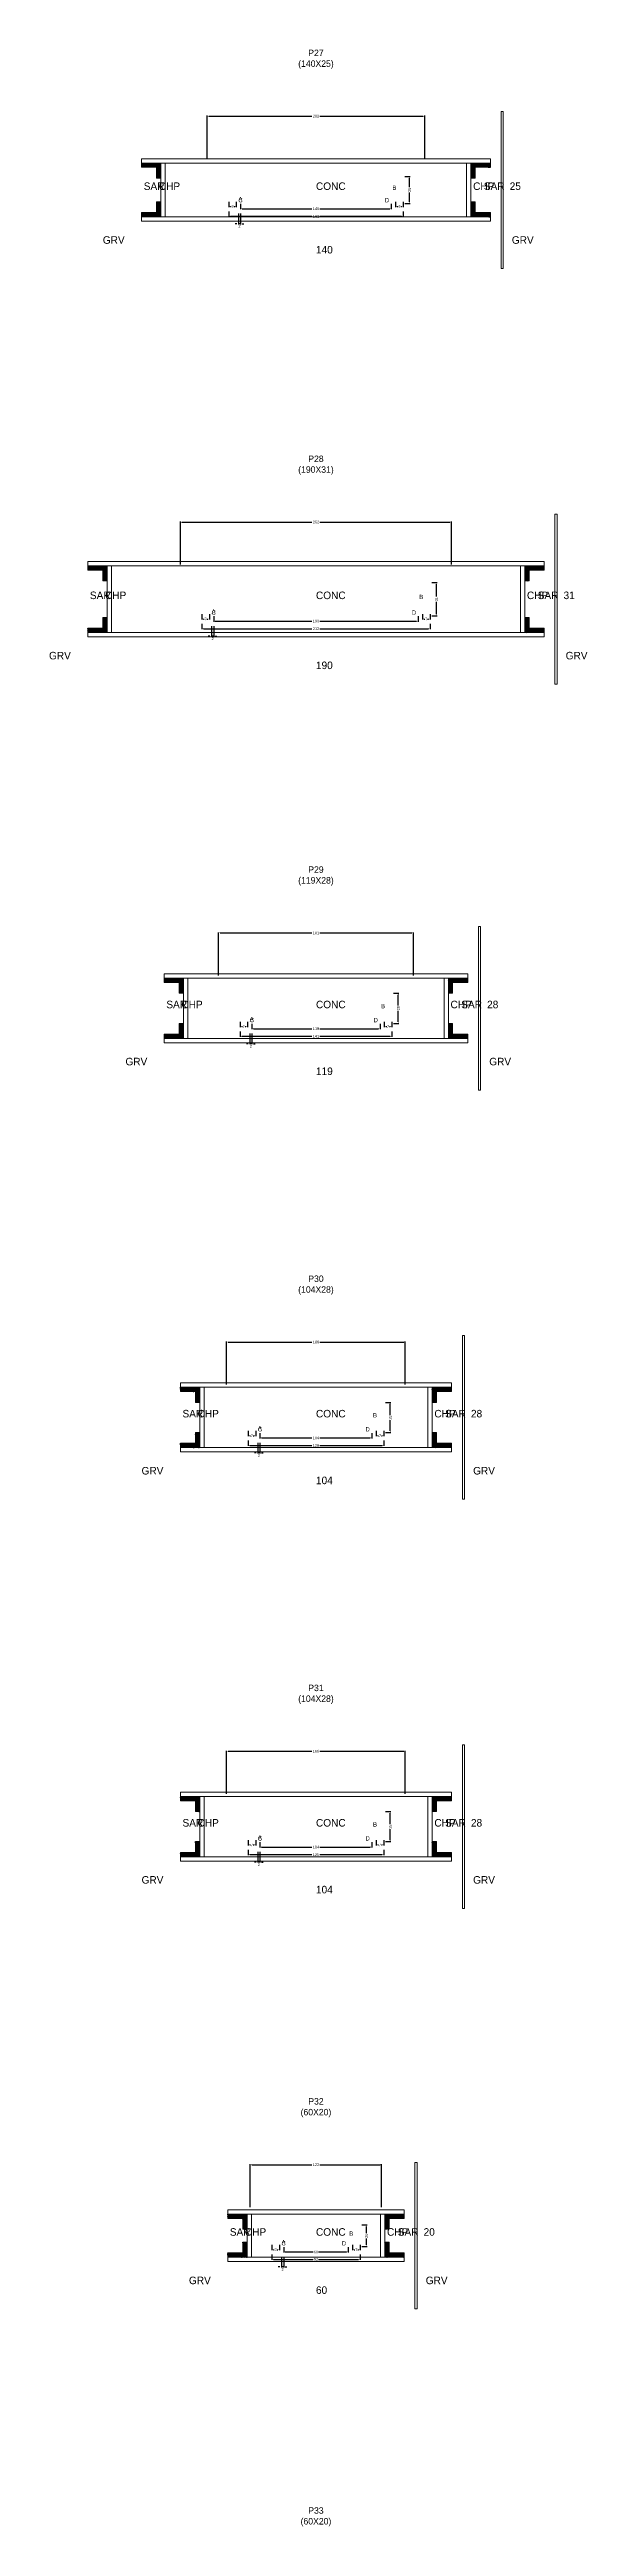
# Model space of a CAD drawing. Header units: centimetres. Extents: x -10500 to 4299, y -38766 to 295.
# Drawn here: x -248 to 252, y -11910 to -9610 of the extents above; entities that cross this region are included whole.
import ezdxf

# ---------------------------------------------------------------- set-up
doc = ezdxf.new("R2010")
doc.units = ezdxf.units.CM
for name, color, linetype in [('COTA', 241, 'Continuous'), ('Hachura', 251, 'Continuous'), ('NOMENCLATURA', 7, 'Continuous'), ('SARRAFO', 251, 'Continuous'), ('Texto Seção', 7, 'Continuous')]:
    doc.layers.add(name, color=color, linetype=linetype)
doc.dimstyles.new('cotax2', dxfattribs={"dimtxt": 2.5, "dimasz": 1.5, "dimexe": 0.5, "dimexo": 0.5, "dimgap": 0.5, "dimtad": 1, "dimcen": 2.5, "dimazin": 3, "dimtfac": 1, "dimtmove": 0, "dimatfit": 3})

# ---------------------------------------------------------------- blocks, each defined once
blk = doc.blocks.new('_CLOSEDFILLED')
at = {"color": 0, "linetype": 'BYBLOCK'}
blk.add_solid([(-1, 0.2), (0, 0), (-1, -0.2)], dxfattribs=at)
blk = doc.blocks.new('*D754')
for p, q in [((-81, -9760), (-81, -9765)), ((-79.5, -9764.5), (-3.75, -9764.5)), ((3.75, -9764.5), (79.5, -9764.5)), ((81, -9760), (81, -9765))]:
    blk.add_line(p, q)
at = {"layer": 'Defpoints'}
for p in [(-81, -9759.5), (-81, -9764.5), (81, -9759.5)]:
    blk.add_point(p, dxfattribs=at)
at = {"layer": 'COTA', "xscale": 1.5, "yscale": 1.5, "rotation": 180}
blk.add_blockref('_CLOSEDFILLED', (-81, -9764.5), dxfattribs=at)
at = {"layer": 'COTA', "xscale": 1.5, "yscale": 1.5}
blk.add_blockref('_CLOSEDFILLED', (81, -9764.5), dxfattribs=at)
at = {"layer": 'COTA', "insert": (0, -9764.5), "char_height": 2.5, "attachment_point": 5}
blk.add_mtext('162', dxfattribs=at)
blk = doc.blocks.new('*D755')
for p, q in [((-70, -9753), (-70, -9758)), ((70, -9753), (70, -9758)), ((-68.5, -9757.5), (-3.75, -9757.5)), ((3.75, -9757.5), (68.5, -9757.5))]:
    blk.add_line(p, q)
at = {"layer": 'Defpoints'}
for p in [(-70, -9752.5), (70, -9752.5), (-70, -9757.5)]:
    blk.add_point(p, dxfattribs=at)
at = {"layer": 'COTA', "xscale": 1.5, "yscale": 1.5, "rotation": 180}
blk.add_blockref('_CLOSEDFILLED', (-70, -9757.5), dxfattribs=at)
at = {"layer": 'COTA', "xscale": 1.5, "yscale": 1.5}
blk.add_blockref('_CLOSEDFILLED', (70, -9757.5), dxfattribs=at)
at = {"layer": 'COTA', "insert": (0, -9757.5), "char_height": 2.5, "attachment_point": 5}
blk.add_mtext('140', dxfattribs=at)
blk = doc.blocks.new('*D756')
for p, q in [((82.5, -9727.5), (87.5, -9727.5)), ((87, -9737.5), (87, -9729)), ((82.5, -9752.5), (87.5, -9752.5)), ((87, -9751), (87, -9742.5))]:
    blk.add_line(p, q)
at = {"layer": 'Defpoints'}
for p in [(82, -9727.5), (82, -9752.5), (87, -9752.5)]:
    blk.add_point(p, dxfattribs=at)
at = {"layer": 'COTA', "xscale": 1.5, "yscale": 1.5}
for p, rotation in [((87, -9727.5), 90), ((87, -9752.5), 270)]:
    blk.add_blockref('_CLOSEDFILLED', p, dxfattribs=dict(at, rotation=rotation))
at = {"layer": 'COTA', "insert": (87, -9740), "char_height": 2.5, "attachment_point": 5, "rotation": 90}
blk.add_mtext('25', dxfattribs=at)
blk = doc.blocks.new('*D757')
for p, q in [((-81, -9751), (-81, -9756)), ((-74, -9751), (-74, -9756)), ((-79.5, -9755.5), (-78.75, -9755.5)), ((-76.25, -9755.5), (-75.5, -9755.5))]:
    blk.add_line(p, q)
at = {"layer": 'Defpoints'}
for p in [(-81, -9750.5), (-74, -9750.5), (-81, -9755.5)]:
    blk.add_point(p, dxfattribs=at)
at = {"layer": 'COTA', "xscale": 1.5, "yscale": 1.5, "rotation": 180}
blk.add_blockref('_CLOSEDFILLED', (-81, -9755.5), dxfattribs=at)
at = {"layer": 'COTA', "xscale": 1.5, "yscale": 1.5}
blk.add_blockref('_CLOSEDFILLED', (-74, -9755.5), dxfattribs=at)
at = {"layer": 'COTA', "insert": (-77.5, -9755.5), "char_height": 2.5, "attachment_point": 5}
blk.add_mtext('7', dxfattribs=at)
blk = doc.blocks.new('*D758')
for p, q in [((74, -9751), (74, -9756)), ((81, -9751), (81, -9756)), ((75.5, -9755.5), (76.25, -9755.5)), ((78.75, -9755.5), (79.5, -9755.5))]:
    blk.add_line(p, q)
at = {"layer": 'Defpoints'}
for p in [(74, -9750.5), (81, -9750.5), (74, -9755.5)]:
    blk.add_point(p, dxfattribs=at)
at = {"layer": 'COTA', "xscale": 1.5, "yscale": 1.5, "rotation": 180}
blk.add_blockref('_CLOSEDFILLED', (74, -9755.5), dxfattribs=at)
at = {"layer": 'COTA', "xscale": 1.5, "yscale": 1.5}
blk.add_blockref('_CLOSEDFILLED', (81, -9755.5), dxfattribs=at)
at = {"layer": 'COTA', "insert": (77.5, -9755.5), "char_height": 2.5, "attachment_point": 5}
blk.add_mtext('7', dxfattribs=at)
blk = doc.blocks.new('*D759')
for p, q in [((-101, -9711), (-101, -9671)), ((-99.5, -9671.5), (-3.75, -9671.5)), ((3.75, -9671.5), (99.5, -9671.5)), ((101, -9711), (101, -9671))]:
    blk.add_line(p, q)
at = {"layer": 'Defpoints'}
for p in [(-101, -9671.5), (-101, -9711.5), (101, -9711.5)]:
    blk.add_point(p, dxfattribs=at)
at = {"layer": 'COTA', "xscale": 1.5, "yscale": 1.5, "rotation": 180}
blk.add_blockref('_CLOSEDFILLED', (-101, -9671.5), dxfattribs=at)
at = {"layer": 'COTA', "xscale": 1.5, "yscale": 1.5}
blk.add_blockref('_CLOSEDFILLED', (101, -9671.5), dxfattribs=at)
at = {"layer": 'COTA', "insert": (0, -9671.5), "char_height": 2.5, "attachment_point": 5}
blk.add_mtext('202', dxfattribs=at)
blk = doc.blocks.new('*D780')
for p, q in [((-106, -10143), (-106, -10148)), ((106, -10143), (106, -10148)), ((-104.5, -10147.5), (-3.75, -10147.5)), ((3.75, -10147.5), (104.5, -10147.5))]:
    blk.add_line(p, q)
at = {"layer": 'Defpoints'}
for p in [(-106, -10142.5), (106, -10142.5), (-106, -10147.5)]:
    blk.add_point(p, dxfattribs=at)
at = {"layer": 'COTA', "xscale": 1.5, "yscale": 1.5, "rotation": 180}
blk.add_blockref('_CLOSEDFILLED', (-106, -10147.5), dxfattribs=at)
at = {"layer": 'COTA', "xscale": 1.5, "yscale": 1.5}
blk.add_blockref('_CLOSEDFILLED', (106, -10147.5), dxfattribs=at)
at = {"layer": 'COTA', "insert": (0, -10147.5), "char_height": 2.5, "attachment_point": 5}
blk.add_mtext('212', dxfattribs=at)
blk = doc.blocks.new('*D781')
for p, q in [((-95, -10136), (-95, -10141)), ((-93.5, -10140.5), (-3.75, -10140.5)), ((3.75, -10140.5), (93.5, -10140.5)), ((95, -10136), (95, -10141))]:
    blk.add_line(p, q)
at = {"layer": 'Defpoints'}
for p in [(-95, -10135.5), (-95, -10140.5), (95, -10135.5)]:
    blk.add_point(p, dxfattribs=at)
at = {"layer": 'COTA', "xscale": 1.5, "yscale": 1.5, "rotation": 180}
blk.add_blockref('_CLOSEDFILLED', (-95, -10140.5), dxfattribs=at)
at = {"layer": 'COTA', "xscale": 1.5, "yscale": 1.5}
blk.add_blockref('_CLOSEDFILLED', (95, -10140.5), dxfattribs=at)
at = {"layer": 'COTA', "insert": (0, -10140.5), "char_height": 2.5, "attachment_point": 5}
blk.add_mtext('190', dxfattribs=at)
blk = doc.blocks.new('*D782')
for p, q in [((107.5, -10104.5), (112.5, -10104.5)), ((112, -10117.5), (112, -10106)), ((107.5, -10135.5), (112.5, -10135.5)), ((112, -10134), (112, -10122.5))]:
    blk.add_line(p, q)
at = {"layer": 'Defpoints'}
for p in [(107, -10104.5), (107, -10135.5), (112, -10135.5)]:
    blk.add_point(p, dxfattribs=at)
at = {"layer": 'COTA', "xscale": 1.5, "yscale": 1.5}
for p, rotation in [((112, -10104.5), 90), ((112, -10135.5), 270)]:
    blk.add_blockref('_CLOSEDFILLED', p, dxfattribs=dict(at, rotation=rotation))
at = {"layer": 'COTA', "insert": (112, -10120), "char_height": 2.5, "attachment_point": 5, "rotation": 90}
blk.add_mtext('31', dxfattribs=at)
blk = doc.blocks.new('*D783')
for p, q in [((-106, -10134), (-106, -10139)), ((-104.5, -10138.5), (-103.75, -10138.5)), ((-101.25, -10138.5), (-100.5, -10138.5)), ((-99, -10134), (-99, -10139))]:
    blk.add_line(p, q)
at = {"layer": 'Defpoints'}
for p in [(-106, -10133.5), (-106, -10138.5), (-99, -10133.5)]:
    blk.add_point(p, dxfattribs=at)
at = {"layer": 'COTA', "xscale": 1.5, "yscale": 1.5, "rotation": 180}
blk.add_blockref('_CLOSEDFILLED', (-106, -10138.5), dxfattribs=at)
at = {"layer": 'COTA', "xscale": 1.5, "yscale": 1.5}
blk.add_blockref('_CLOSEDFILLED', (-99, -10138.5), dxfattribs=at)
at = {"layer": 'COTA', "insert": (-102.5, -10138.5), "char_height": 2.5, "attachment_point": 5}
blk.add_mtext('7', dxfattribs=at)
blk = doc.blocks.new('*D784')
for p, q in [((99, -10134), (99, -10139)), ((100.5, -10138.5), (101.25, -10138.5)), ((103.75, -10138.5), (104.5, -10138.5)), ((106, -10134), (106, -10139))]:
    blk.add_line(p, q)
at = {"layer": 'Defpoints'}
for p in [(99, -10133.5), (99, -10138.5), (106, -10133.5)]:
    blk.add_point(p, dxfattribs=at)
at = {"layer": 'COTA', "xscale": 1.5, "yscale": 1.5, "rotation": 180}
blk.add_blockref('_CLOSEDFILLED', (99, -10138.5), dxfattribs=at)
at = {"layer": 'COTA', "xscale": 1.5, "yscale": 1.5}
blk.add_blockref('_CLOSEDFILLED', (106, -10138.5), dxfattribs=at)
at = {"layer": 'COTA', "insert": (102.5, -10138.5), "char_height": 2.5, "attachment_point": 5}
blk.add_mtext('7', dxfattribs=at)
blk = doc.blocks.new('*D785')
for p, q in [((-126, -10088), (-126, -10048)), ((-124.5, -10048.5), (-3.75, -10048.5)), ((3.75, -10048.5), (124.5, -10048.5)), ((126, -10088), (126, -10048))]:
    blk.add_line(p, q)
at = {"layer": 'Defpoints'}
for p in [(-126, -10048.5), (-126, -10088.5), (126, -10088.5)]:
    blk.add_point(p, dxfattribs=at)
at = {"layer": 'COTA', "xscale": 1.5, "yscale": 1.5, "rotation": 180}
blk.add_blockref('_CLOSEDFILLED', (-126, -10048.5), dxfattribs=at)
at = {"layer": 'COTA', "xscale": 1.5, "yscale": 1.5}
blk.add_blockref('_CLOSEDFILLED', (126, -10048.5), dxfattribs=at)
at = {"layer": 'COTA', "insert": (0, -10048.5), "char_height": 2.5, "attachment_point": 5}
blk.add_mtext('252', dxfattribs=at)
blk = doc.blocks.new('*D806')
for p, q in [((-70.5, -10521.5), (-70.5, -10526.5)), ((-69, -10526), (-3.75, -10526)), ((3.75, -10526), (69, -10526)), ((70.5, -10521.5), (70.5, -10526.5))]:
    blk.add_line(p, q)
at = {"layer": 'Defpoints'}
for p in [(-70.5, -10521), (-70.5, -10526), (70.5, -10521)]:
    blk.add_point(p, dxfattribs=at)
at = {"layer": 'COTA', "xscale": 1.5, "yscale": 1.5, "rotation": 180}
blk.add_blockref('_CLOSEDFILLED', (-70.5, -10526), dxfattribs=at)
at = {"layer": 'COTA', "xscale": 1.5, "yscale": 1.5}
blk.add_blockref('_CLOSEDFILLED', (70.5, -10526), dxfattribs=at)
at = {"layer": 'COTA', "insert": (0, -10526), "char_height": 2.5, "attachment_point": 5}
blk.add_mtext('141', dxfattribs=at)
blk = doc.blocks.new('*D807')
for p, q in [((-59.5, -10514.5), (-59.5, -10519.5)), ((-58, -10519), (-3.75, -10519)), ((3.75, -10519), (58, -10519)), ((59.5, -10514.5), (59.5, -10519.5))]:
    blk.add_line(p, q)
at = {"layer": 'Defpoints'}
for p in [(-59.5, -10514), (-59.5, -10519), (59.5, -10514)]:
    blk.add_point(p, dxfattribs=at)
at = {"layer": 'COTA', "xscale": 1.5, "yscale": 1.5, "rotation": 180}
blk.add_blockref('_CLOSEDFILLED', (-59.5, -10519), dxfattribs=at)
at = {"layer": 'COTA', "xscale": 1.5, "yscale": 1.5}
blk.add_blockref('_CLOSEDFILLED', (59.5, -10519), dxfattribs=at)
at = {"layer": 'COTA', "insert": (0, -10519), "char_height": 2.5, "attachment_point": 5}
blk.add_mtext('119', dxfattribs=at)
blk = doc.blocks.new('*D808')
for p, q in [((72, -10486), (77, -10486)), ((76.5, -10497.5), (76.5, -10487.5)), ((76.5, -10512.5), (76.5, -10502.5)), ((72, -10514), (77, -10514))]:
    blk.add_line(p, q)
at = {"layer": 'Defpoints'}
for p in [(71.5, -10486), (71.5, -10514), (76.5, -10514)]:
    blk.add_point(p, dxfattribs=at)
at = {"layer": 'COTA', "xscale": 1.5, "yscale": 1.5}
for p, rotation in [((76.5, -10486), 90), ((76.5, -10514), 270)]:
    blk.add_blockref('_CLOSEDFILLED', p, dxfattribs=dict(at, rotation=rotation))
at = {"layer": 'COTA', "insert": (76.5, -10500), "char_height": 2.5, "attachment_point": 5, "rotation": 90}
blk.add_mtext('28', dxfattribs=at)
blk = doc.blocks.new('*D809')
for p, q in [((-70.5, -10512.5), (-70.5, -10517.5)), ((-63.5, -10512.5), (-63.5, -10517.5)), ((-69, -10517), (-68.25, -10517)), ((-65.75, -10517), (-65, -10517))]:
    blk.add_line(p, q)
at = {"layer": 'Defpoints'}
for p in [(-70.5, -10512), (-63.5, -10512), (-70.5, -10517)]:
    blk.add_point(p, dxfattribs=at)
at = {"layer": 'COTA', "xscale": 1.5, "yscale": 1.5, "rotation": 180}
blk.add_blockref('_CLOSEDFILLED', (-70.5, -10517), dxfattribs=at)
at = {"layer": 'COTA', "xscale": 1.5, "yscale": 1.5}
blk.add_blockref('_CLOSEDFILLED', (-63.5, -10517), dxfattribs=at)
at = {"layer": 'COTA', "insert": (-67, -10517), "char_height": 2.5, "attachment_point": 5}
blk.add_mtext('7', dxfattribs=at)
blk = doc.blocks.new('*D810')
for p, q in [((63.5, -10512.5), (63.5, -10517.5)), ((70.5, -10512.5), (70.5, -10517.5)), ((65, -10517), (65.75, -10517)), ((68.25, -10517), (69, -10517))]:
    blk.add_line(p, q)
at = {"layer": 'Defpoints'}
for p in [(63.5, -10512), (70.5, -10512), (63.5, -10517)]:
    blk.add_point(p, dxfattribs=at)
at = {"layer": 'COTA', "xscale": 1.5, "yscale": 1.5, "rotation": 180}
blk.add_blockref('_CLOSEDFILLED', (63.5, -10517), dxfattribs=at)
at = {"layer": 'COTA', "xscale": 1.5, "yscale": 1.5}
blk.add_blockref('_CLOSEDFILLED', (70.5, -10517), dxfattribs=at)
at = {"layer": 'COTA', "insert": (67, -10517), "char_height": 2.5, "attachment_point": 5}
blk.add_mtext('7', dxfattribs=at)
blk = doc.blocks.new('*D811')
for p, q in [((-90.5, -10469.5), (-90.5, -10429.5)), ((-89, -10430), (-3.75, -10430)), ((3.75, -10430), (89, -10430)), ((90.5, -10469.5), (90.5, -10429.5))]:
    blk.add_line(p, q)
at = {"layer": 'Defpoints'}
for p in [(-90.5, -10430), (-90.5, -10470), (90.5, -10470)]:
    blk.add_point(p, dxfattribs=at)
at = {"layer": 'COTA', "xscale": 1.5, "yscale": 1.5, "rotation": 180}
blk.add_blockref('_CLOSEDFILLED', (-90.5, -10430), dxfattribs=at)
at = {"layer": 'COTA', "xscale": 1.5, "yscale": 1.5}
blk.add_blockref('_CLOSEDFILLED', (90.5, -10430), dxfattribs=at)
at = {"layer": 'COTA', "insert": (0, -10430), "char_height": 2.5, "attachment_point": 5}
blk.add_mtext('181', dxfattribs=at)
blk = doc.blocks.new('*D832')
for p, q in [((-63, -10901.5), (-63, -10906.5)), ((63, -10901.5), (63, -10906.5)), ((-61.5, -10906), (-3.75, -10906)), ((3.75, -10906), (61.5, -10906))]:
    blk.add_line(p, q)
at = {"layer": 'Defpoints'}
for p in [(-63, -10901), (63, -10901), (-63, -10906)]:
    blk.add_point(p, dxfattribs=at)
at = {"layer": 'COTA', "xscale": 1.5, "yscale": 1.5, "rotation": 180}
blk.add_blockref('_CLOSEDFILLED', (-63, -10906), dxfattribs=at)
at = {"layer": 'COTA', "xscale": 1.5, "yscale": 1.5}
blk.add_blockref('_CLOSEDFILLED', (63, -10906), dxfattribs=at)
at = {"layer": 'COTA', "insert": (0, -10906), "char_height": 2.5, "attachment_point": 5}
blk.add_mtext('126', dxfattribs=at)
blk = doc.blocks.new('*D833')
for p, q in [((-52, -10894.5), (-52, -10899.5)), ((-50.5, -10899), (-3.75, -10899)), ((3.75, -10899), (50.5, -10899)), ((52, -10894.5), (52, -10899.5))]:
    blk.add_line(p, q)
at = {"layer": 'Defpoints'}
for p in [(-52, -10894), (-52, -10899), (52, -10894)]:
    blk.add_point(p, dxfattribs=at)
at = {"layer": 'COTA', "xscale": 1.5, "yscale": 1.5, "rotation": 180}
blk.add_blockref('_CLOSEDFILLED', (-52, -10899), dxfattribs=at)
at = {"layer": 'COTA', "xscale": 1.5, "yscale": 1.5}
blk.add_blockref('_CLOSEDFILLED', (52, -10899), dxfattribs=at)
at = {"layer": 'COTA', "insert": (0, -10899), "char_height": 2.5, "attachment_point": 5}
blk.add_mtext('104', dxfattribs=at)
blk = doc.blocks.new('*D834')
for p, q in [((64.5, -10866), (69.5, -10866)), ((69, -10877.5), (69, -10867.5)), ((64.5, -10894), (69.5, -10894)), ((69, -10892.5), (69, -10882.5))]:
    blk.add_line(p, q)
at = {"layer": 'Defpoints'}
for p in [(64, -10866), (64, -10894), (69, -10894)]:
    blk.add_point(p, dxfattribs=at)
at = {"layer": 'COTA', "xscale": 1.5, "yscale": 1.5}
for p, rotation in [((69, -10866), 90), ((69, -10894), 270)]:
    blk.add_blockref('_CLOSEDFILLED', p, dxfattribs=dict(at, rotation=rotation))
at = {"layer": 'COTA', "insert": (69, -10880), "char_height": 2.5, "attachment_point": 5, "rotation": 90}
blk.add_mtext('28', dxfattribs=at)
blk = doc.blocks.new('*D835')
for p, q in [((-63, -10892.5), (-63, -10897.5)), ((-61.5, -10897), (-60.75, -10897)), ((-58.25, -10897), (-57.5, -10897)), ((-56, -10892.5), (-56, -10897.5))]:
    blk.add_line(p, q)
at = {"layer": 'Defpoints'}
for p in [(-63, -10892), (-63, -10897), (-56, -10892)]:
    blk.add_point(p, dxfattribs=at)
at = {"layer": 'COTA', "xscale": 1.5, "yscale": 1.5, "rotation": 180}
blk.add_blockref('_CLOSEDFILLED', (-63, -10897), dxfattribs=at)
at = {"layer": 'COTA', "xscale": 1.5, "yscale": 1.5}
blk.add_blockref('_CLOSEDFILLED', (-56, -10897), dxfattribs=at)
at = {"layer": 'COTA', "insert": (-59.5, -10897), "char_height": 2.5, "attachment_point": 5}
blk.add_mtext('7', dxfattribs=at)
blk = doc.blocks.new('*D836')
for p, q in [((56, -10892.5), (56, -10897.5)), ((57.5, -10897), (58.25, -10897)), ((60.75, -10897), (61.5, -10897)), ((63, -10892.5), (63, -10897.5))]:
    blk.add_line(p, q)
at = {"layer": 'Defpoints'}
for p in [(56, -10892), (56, -10897), (63, -10892)]:
    blk.add_point(p, dxfattribs=at)
at = {"layer": 'COTA', "xscale": 1.5, "yscale": 1.5, "rotation": 180}
blk.add_blockref('_CLOSEDFILLED', (56, -10897), dxfattribs=at)
at = {"layer": 'COTA', "xscale": 1.5, "yscale": 1.5}
blk.add_blockref('_CLOSEDFILLED', (63, -10897), dxfattribs=at)
at = {"layer": 'COTA', "insert": (59.5, -10897), "char_height": 2.5, "attachment_point": 5}
blk.add_mtext('7', dxfattribs=at)
blk = doc.blocks.new('*D837')
for p, q in [((-83, -10849.5), (-83, -10809.5)), ((-81.5, -10810), (-3.75, -10810)), ((3.75, -10810), (81.5, -10810)), ((83, -10849.5), (83, -10809.5))]:
    blk.add_line(p, q)
at = {"layer": 'Defpoints'}
for p in [(-83, -10810), (-83, -10850), (83, -10850)]:
    blk.add_point(p, dxfattribs=at)
at = {"layer": 'COTA', "xscale": 1.5, "yscale": 1.5, "rotation": 180}
blk.add_blockref('_CLOSEDFILLED', (-83, -10810), dxfattribs=at)
at = {"layer": 'COTA', "xscale": 1.5, "yscale": 1.5}
blk.add_blockref('_CLOSEDFILLED', (83, -10810), dxfattribs=at)
at = {"layer": 'COTA', "insert": (0, -10810), "char_height": 2.5, "attachment_point": 5}
blk.add_mtext('166', dxfattribs=at)
blk = doc.blocks.new('*D858')
for p, q in [((-63, -11281.5), (-63, -11286.5)), ((-61.5, -11286), (-3.75, -11286)), ((3.75, -11286), (61.5, -11286)), ((63, -11281.5), (63, -11286.5))]:
    blk.add_line(p, q)
at = {"layer": 'Defpoints'}
for p in [(-63, -11281), (-63, -11286), (63, -11281)]:
    blk.add_point(p, dxfattribs=at)
at = {"layer": 'COTA', "xscale": 1.5, "yscale": 1.5, "rotation": 180}
blk.add_blockref('_CLOSEDFILLED', (-63, -11286), dxfattribs=at)
at = {"layer": 'COTA', "xscale": 1.5, "yscale": 1.5}
blk.add_blockref('_CLOSEDFILLED', (63, -11286), dxfattribs=at)
at = {"layer": 'COTA', "insert": (0, -11286), "char_height": 2.5, "attachment_point": 5}
blk.add_mtext('126', dxfattribs=at)
blk = doc.blocks.new('*D859')
for p, q in [((-52, -11274.5), (-52, -11279.5)), ((-50.5, -11279), (-3.75, -11279)), ((3.75, -11279), (50.5, -11279)), ((52, -11274.5), (52, -11279.5))]:
    blk.add_line(p, q)
at = {"layer": 'Defpoints'}
for p in [(-52, -11274), (-52, -11279), (52, -11274)]:
    blk.add_point(p, dxfattribs=at)
at = {"layer": 'COTA', "xscale": 1.5, "yscale": 1.5, "rotation": 180}
blk.add_blockref('_CLOSEDFILLED', (-52, -11279), dxfattribs=at)
at = {"layer": 'COTA', "xscale": 1.5, "yscale": 1.5}
blk.add_blockref('_CLOSEDFILLED', (52, -11279), dxfattribs=at)
at = {"layer": 'COTA', "insert": (0, -11279), "char_height": 2.5, "attachment_point": 5}
blk.add_mtext('104', dxfattribs=at)
blk = doc.blocks.new('*D860')
for p, q in [((64.5, -11246), (69.5, -11246)), ((69, -11257.5), (69, -11247.5)), ((69, -11272.5), (69, -11262.5)), ((64.5, -11274), (69.5, -11274))]:
    blk.add_line(p, q)
at = {"layer": 'Defpoints'}
for p in [(64, -11246), (64, -11274), (69, -11274)]:
    blk.add_point(p, dxfattribs=at)
at = {"layer": 'COTA', "xscale": 1.5, "yscale": 1.5}
for p, rotation in [((69, -11246), 90), ((69, -11274), 270)]:
    blk.add_blockref('_CLOSEDFILLED', p, dxfattribs=dict(at, rotation=rotation))
at = {"layer": 'COTA', "insert": (69, -11260), "char_height": 2.5, "attachment_point": 5, "rotation": 90}
blk.add_mtext('28', dxfattribs=at)
blk = doc.blocks.new('*D861')
for p, q in [((-63, -11272.5), (-63, -11277.5)), ((-61.5, -11277), (-60.75, -11277)), ((-58.25, -11277), (-57.5, -11277)), ((-56, -11272.5), (-56, -11277.5))]:
    blk.add_line(p, q)
at = {"layer": 'Defpoints'}
for p in [(-63, -11272), (-63, -11277), (-56, -11272)]:
    blk.add_point(p, dxfattribs=at)
at = {"layer": 'COTA', "xscale": 1.5, "yscale": 1.5, "rotation": 180}
blk.add_blockref('_CLOSEDFILLED', (-63, -11277), dxfattribs=at)
at = {"layer": 'COTA', "xscale": 1.5, "yscale": 1.5}
blk.add_blockref('_CLOSEDFILLED', (-56, -11277), dxfattribs=at)
at = {"layer": 'COTA', "insert": (-59.5, -11277), "char_height": 2.5, "attachment_point": 5}
blk.add_mtext('7', dxfattribs=at)
blk = doc.blocks.new('*D862')
for p, q in [((56, -11272.5), (56, -11277.5)), ((57.5, -11277), (58.25, -11277)), ((60.75, -11277), (61.5, -11277)), ((63, -11272.5), (63, -11277.5))]:
    blk.add_line(p, q)
at = {"layer": 'Defpoints'}
for p in [(56, -11272), (56, -11277), (63, -11272)]:
    blk.add_point(p, dxfattribs=at)
at = {"layer": 'COTA', "xscale": 1.5, "yscale": 1.5, "rotation": 180}
blk.add_blockref('_CLOSEDFILLED', (56, -11277), dxfattribs=at)
at = {"layer": 'COTA', "xscale": 1.5, "yscale": 1.5}
blk.add_blockref('_CLOSEDFILLED', (63, -11277), dxfattribs=at)
at = {"layer": 'COTA', "insert": (59.5, -11277), "char_height": 2.5, "attachment_point": 5}
blk.add_mtext('7', dxfattribs=at)
blk = doc.blocks.new('*D863')
for p, q in [((-83, -11229.5), (-83, -11189.5)), ((-81.5, -11190), (-3.75, -11190)), ((3.75, -11190), (81.5, -11190)), ((83, -11229.5), (83, -11189.5))]:
    blk.add_line(p, q)
at = {"layer": 'Defpoints'}
for p in [(-83, -11190), (-83, -11230), (83, -11230)]:
    blk.add_point(p, dxfattribs=at)
at = {"layer": 'COTA', "xscale": 1.5, "yscale": 1.5, "rotation": 180}
blk.add_blockref('_CLOSEDFILLED', (-83, -11190), dxfattribs=at)
at = {"layer": 'COTA', "xscale": 1.5, "yscale": 1.5}
blk.add_blockref('_CLOSEDFILLED', (83, -11190), dxfattribs=at)
at = {"layer": 'COTA', "insert": (0, -11190), "char_height": 2.5, "attachment_point": 5}
blk.add_mtext('166', dxfattribs=at)
blk = doc.blocks.new('*D884')
for p, q in [((-41, -11657.5), (-41, -11662.5)), ((-39.5, -11662), (-2.5, -11662)), ((2.5, -11662), (39.5, -11662)), ((41, -11657.5), (41, -11662.5))]:
    blk.add_line(p, q)
at = {"layer": 'Defpoints'}
for p in [(-41, -11657), (-41, -11662), (41, -11657)]:
    blk.add_point(p, dxfattribs=at)
at = {"layer": 'COTA', "xscale": 1.5, "yscale": 1.5, "rotation": 180}
blk.add_blockref('_CLOSEDFILLED', (-41, -11662), dxfattribs=at)
at = {"layer": 'COTA', "xscale": 1.5, "yscale": 1.5}
blk.add_blockref('_CLOSEDFILLED', (41, -11662), dxfattribs=at)
at = {"layer": 'COTA', "insert": (0, -11662), "char_height": 2.5, "attachment_point": 5}
blk.add_mtext('82', dxfattribs=at)
blk = doc.blocks.new('*D885')
for p, q in [((-30, -11650.5), (-30, -11655.5)), ((-28.5, -11655), (-2.5, -11655)), ((2.5, -11655), (28.5, -11655)), ((30, -11650.5), (30, -11655.5))]:
    blk.add_line(p, q)
at = {"layer": 'Defpoints'}
for p in [(-30, -11650), (-30, -11655), (30, -11650)]:
    blk.add_point(p, dxfattribs=at)
at = {"layer": 'COTA', "xscale": 1.5, "yscale": 1.5, "rotation": 180}
blk.add_blockref('_CLOSEDFILLED', (-30, -11655), dxfattribs=at)
at = {"layer": 'COTA', "xscale": 1.5, "yscale": 1.5}
blk.add_blockref('_CLOSEDFILLED', (30, -11655), dxfattribs=at)
at = {"layer": 'COTA', "insert": (0, -11655), "char_height": 2.5, "attachment_point": 5}
blk.add_mtext('60', dxfattribs=at)
blk = doc.blocks.new('*D886')
for p, q in [((42.5, -11630), (47.5, -11630)), ((47, -11637.5), (47, -11631.5)), ((42.5, -11650), (47.5, -11650)), ((47, -11648.5), (47, -11642.5))]:
    blk.add_line(p, q)
at = {"layer": 'Defpoints'}
for p in [(42, -11630), (42, -11650), (47, -11650)]:
    blk.add_point(p, dxfattribs=at)
at = {"layer": 'COTA', "xscale": 1.5, "yscale": 1.5}
for p, rotation in [((47, -11630), 90), ((47, -11650), 270)]:
    blk.add_blockref('_CLOSEDFILLED', p, dxfattribs=dict(at, rotation=rotation))
at = {"layer": 'COTA', "insert": (47, -11640), "char_height": 2.5, "attachment_point": 5, "rotation": 90}
blk.add_mtext('20', dxfattribs=at)
blk = doc.blocks.new('*D887')
for p, q in [((-41, -11648.5), (-41, -11653.5)), ((-39.5, -11653), (-38.75, -11653)), ((-36.25, -11653), (-35.5, -11653)), ((-34, -11648.5), (-34, -11653.5))]:
    blk.add_line(p, q)
at = {"layer": 'Defpoints'}
for p in [(-41, -11648), (-41, -11653), (-34, -11648)]:
    blk.add_point(p, dxfattribs=at)
at = {"layer": 'COTA', "xscale": 1.5, "yscale": 1.5, "rotation": 180}
blk.add_blockref('_CLOSEDFILLED', (-41, -11653), dxfattribs=at)
at = {"layer": 'COTA', "xscale": 1.5, "yscale": 1.5}
blk.add_blockref('_CLOSEDFILLED', (-34, -11653), dxfattribs=at)
at = {"layer": 'COTA', "insert": (-37.5, -11653), "char_height": 2.5, "attachment_point": 5}
blk.add_mtext('7', dxfattribs=at)
blk = doc.blocks.new('*D888')
for p, q in [((34, -11648.5), (34, -11653.5)), ((35.5, -11653), (36.25, -11653)), ((38.75, -11653), (39.5, -11653)), ((41, -11648.5), (41, -11653.5))]:
    blk.add_line(p, q)
at = {"layer": 'Defpoints'}
for p in [(34, -11648), (34, -11653), (41, -11648)]:
    blk.add_point(p, dxfattribs=at)
at = {"layer": 'COTA', "xscale": 1.5, "yscale": 1.5, "rotation": 180}
blk.add_blockref('_CLOSEDFILLED', (34, -11653), dxfattribs=at)
at = {"layer": 'COTA', "xscale": 1.5, "yscale": 1.5}
blk.add_blockref('_CLOSEDFILLED', (41, -11653), dxfattribs=at)
at = {"layer": 'COTA', "insert": (37.5, -11653), "char_height": 2.5, "attachment_point": 5}
blk.add_mtext('7', dxfattribs=at)
blk = doc.blocks.new('*D889')
for p, q in [((-61, -11613.5), (-61, -11573.5)), ((-59.5, -11574), (-3.75, -11574)), ((3.75, -11574), (59.5, -11574)), ((61, -11613.5), (61, -11573.5))]:
    blk.add_line(p, q)
at = {"layer": 'Defpoints'}
for p in [(-61, -11574), (-61, -11614), (61, -11614)]:
    blk.add_point(p, dxfattribs=at)
at = {"layer": 'COTA', "xscale": 1.5, "yscale": 1.5, "rotation": 180}
blk.add_blockref('_CLOSEDFILLED', (-61, -11574), dxfattribs=at)
at = {"layer": 'COTA', "xscale": 1.5, "yscale": 1.5}
blk.add_blockref('_CLOSEDFILLED', (61, -11574), dxfattribs=at)
at = {"layer": 'COTA', "insert": (0, -11574), "char_height": 2.5, "attachment_point": 5}
blk.add_mtext('122', dxfattribs=at)

msp = doc.modelspace()

# ---------------------------------------------------------------- hatches: boundary and pattern name
at = {"layer": 'SARRAFO'}
h = msp.add_hatch(dxfattribs=at)
h.set_pattern_fill('SOLID', scale=2)
h.paths.add_polyline_path([(-162, -9719), (-148, -9719), (-148, -9715), (-162, -9715)])
h = msp.add_hatch(dxfattribs=at)
h.set_pattern_fill('SOLID', scale=2)
h.paths.add_polyline_path([(-148, -9729), (-144, -9729), (-144, -9715), (-148, -9715)])
h = msp.add_hatch(dxfattribs=at)
h.set_pattern_fill('SOLID', scale=2)
h.paths.add_polyline_path([(144, -9729), (148, -9729), (148, -9715), (144, -9715)])
h = msp.add_hatch(dxfattribs=at)
h.set_pattern_fill('SOLID', scale=2)
h.paths.add_polyline_path([(148, -9719), (162, -9719), (162, -9715), (148, -9715)])
h = msp.add_hatch(dxfattribs=at)
h.set_pattern_fill('SOLID', scale=2)
h.paths.add_polyline_path([(-148, -9765), (-144, -9765), (-144, -9751), (-148, -9751)])
h = msp.add_hatch(dxfattribs=at)
h.set_pattern_fill('SOLID', scale=2)
h.paths.add_polyline_path([(144, -9765), (148, -9765), (148, -9751), (144, -9751)])
h = msp.add_hatch(dxfattribs=at)
h.set_pattern_fill('SOLID', scale=2)
h.paths.add_polyline_path([(-162, -9765), (-148, -9765), (-148, -9761), (-162, -9761)])
h = msp.add_hatch(dxfattribs=at)
h.set_pattern_fill('SOLID', scale=2)
h.paths.add_polyline_path([(148, -9765), (162, -9765), (162, -9761), (148, -9761)])
h = msp.add_hatch(dxfattribs=at)
h.set_pattern_fill('SOLID', scale=2)
h.paths.add_polyline_path([(-212, -10093), (-198, -10093), (-198, -10089), (-212, -10089)])
h = msp.add_hatch(dxfattribs=at)
h.set_pattern_fill('SOLID', scale=2)
h.paths.add_polyline_path([(-198, -10103), (-194, -10103), (-194, -10089), (-198, -10089)])
h = msp.add_hatch(dxfattribs=at)
h.set_pattern_fill('SOLID', scale=2)
h.paths.add_polyline_path([(194, -10103), (198, -10103), (198, -10089), (194, -10089)])
h = msp.add_hatch(dxfattribs=at)
h.set_pattern_fill('SOLID', scale=2)
h.paths.add_polyline_path([(198, -10093), (212, -10093), (212, -10089), (198, -10089)])
h = msp.add_hatch(dxfattribs=at)
h.set_pattern_fill('SOLID', scale=2)
h.paths.add_polyline_path([(-198, -10151), (-194, -10151), (-194, -10137), (-198, -10137)])
h = msp.add_hatch(dxfattribs=at)
h.set_pattern_fill('SOLID', scale=2)
h.paths.add_polyline_path([(194, -10151), (198, -10151), (198, -10137), (194, -10137)])
h = msp.add_hatch(dxfattribs=at)
h.set_pattern_fill('SOLID', scale=2)
h.paths.add_polyline_path([(-212, -10151), (-198, -10151), (-198, -10147), (-212, -10147)])
h = msp.add_hatch(dxfattribs=at)
h.set_pattern_fill('SOLID', scale=2)
h.paths.add_polyline_path([(198, -10151), (212, -10151), (212, -10147), (198, -10147)])
h = msp.add_hatch(dxfattribs=at)
h.set_pattern_fill('SOLID', scale=2)
h.paths.add_polyline_path([(-141, -10476), (-127, -10476), (-127, -10472), (-141, -10472)])
h = msp.add_hatch(dxfattribs=at)
h.set_pattern_fill('SOLID', scale=2)
h.paths.add_polyline_path([(-127, -10486), (-123, -10486), (-123, -10472), (-127, -10472)])
h = msp.add_hatch(dxfattribs=at)
h.set_pattern_fill('SOLID', scale=2)
h.paths.add_polyline_path([(123, -10486), (127, -10486), (127, -10472), (123, -10472)])
h = msp.add_hatch(dxfattribs=at)
h.set_pattern_fill('SOLID', scale=2)
h.paths.add_polyline_path([(127, -10476), (141, -10476), (141, -10472), (127, -10472)])
h = msp.add_hatch(dxfattribs=at)
h.set_pattern_fill('SOLID', scale=2)
h.paths.add_polyline_path([(-141, -10528), (-127, -10528), (-127, -10524), (-141, -10524)])
h = msp.add_hatch(dxfattribs=at)
h.set_pattern_fill('SOLID', scale=2)
h.paths.add_polyline_path([(-127, -10528), (-123, -10528), (-123, -10514), (-127, -10514)])
h = msp.add_hatch(dxfattribs=at)
h.set_pattern_fill('SOLID', scale=2)
h.paths.add_polyline_path([(123, -10528), (127, -10528), (127, -10514), (123, -10514)])
h = msp.add_hatch(dxfattribs=at)
h.set_pattern_fill('SOLID', scale=2)
h.paths.add_polyline_path([(127, -10528), (141, -10528), (141, -10524), (127, -10524)])
h = msp.add_hatch(dxfattribs=at)
h.set_pattern_fill('SOLID', scale=2)
h.paths.add_polyline_path([(-126, -10856), (-112, -10856), (-112, -10852), (-126, -10852)])
h = msp.add_hatch(dxfattribs=at)
h.set_pattern_fill('SOLID', scale=2)
h.paths.add_polyline_path([(-112, -10866), (-108, -10866), (-108, -10852), (-112, -10852)])
h = msp.add_hatch(dxfattribs=at)
h.set_pattern_fill('SOLID', scale=2)
h.paths.add_polyline_path([(108, -10866), (112, -10866), (112, -10852), (108, -10852)])
h = msp.add_hatch(dxfattribs=at)
h.set_pattern_fill('SOLID', scale=2)
h.paths.add_polyline_path([(112, -10856), (126, -10856), (126, -10852), (112, -10852)])
h = msp.add_hatch(dxfattribs=at)
h.set_pattern_fill('SOLID', scale=2)
h.paths.add_polyline_path([(-112, -10908), (-108, -10908), (-108, -10894), (-112, -10894)])
h = msp.add_hatch(dxfattribs=at)
h.set_pattern_fill('SOLID', scale=2)
h.paths.add_polyline_path([(108, -10908), (112, -10908), (112, -10894), (108, -10894)])
h = msp.add_hatch(dxfattribs=at)
h.set_pattern_fill('SOLID', scale=2)
h.paths.add_polyline_path([(-126, -10908), (-112, -10908), (-112, -10904), (-126, -10904)])
h = msp.add_hatch(dxfattribs=at)
h.set_pattern_fill('SOLID', scale=2)
h.paths.add_polyline_path([(112, -10908), (126, -10908), (126, -10904), (112, -10904)])
h = msp.add_hatch(dxfattribs=at)
h.set_pattern_fill('SOLID', scale=2)
h.paths.add_polyline_path([(-126, -11236), (-112, -11236), (-112, -11232), (-126, -11232)])
h = msp.add_hatch(dxfattribs=at)
h.set_pattern_fill('SOLID', scale=2)
h.paths.add_polyline_path([(-112, -11246), (-108, -11246), (-108, -11232), (-112, -11232)])
h = msp.add_hatch(dxfattribs=at)
h.set_pattern_fill('SOLID', scale=2)
h.paths.add_polyline_path([(108, -11246), (112, -11246), (112, -11232), (108, -11232)])
h = msp.add_hatch(dxfattribs=at)
h.set_pattern_fill('SOLID', scale=2)
h.paths.add_polyline_path([(112, -11236), (126, -11236), (126, -11232), (112, -11232)])
h = msp.add_hatch(dxfattribs=at)
h.set_pattern_fill('SOLID', scale=2)
h.paths.add_polyline_path([(-126, -11288), (-112, -11288), (-112, -11284), (-126, -11284)])
h = msp.add_hatch(dxfattribs=at)
h.set_pattern_fill('SOLID', scale=2)
h.paths.add_polyline_path([(-112, -11288), (-108, -11288), (-108, -11274), (-112, -11274)])
h = msp.add_hatch(dxfattribs=at)
h.set_pattern_fill('SOLID', scale=2)
h.paths.add_polyline_path([(108, -11288), (112, -11288), (112, -11274), (108, -11274)])
h = msp.add_hatch(dxfattribs=at)
h.set_pattern_fill('SOLID', scale=2)
h.paths.add_polyline_path([(112, -11288), (126, -11288), (126, -11284), (112, -11284)])
h = msp.add_hatch(dxfattribs=at)
h.set_pattern_fill('SOLID', scale=2)
h.paths.add_polyline_path([(-82, -11624), (-68, -11624), (-68, -11620), (-82, -11620)])
h = msp.add_hatch(dxfattribs=at)
h.set_pattern_fill('SOLID', scale=2)
h.paths.add_polyline_path([(-68, -11634), (-64, -11634), (-64, -11620), (-68, -11620)])
h = msp.add_hatch(dxfattribs=at)
h.set_pattern_fill('SOLID', scale=2)
h.paths.add_polyline_path([(64, -11634), (68, -11634), (68, -11620), (64, -11620)])
h = msp.add_hatch(dxfattribs=at)
h.set_pattern_fill('SOLID', scale=2)
h.paths.add_polyline_path([(68, -11624), (82, -11624), (82, -11620), (68, -11620)])
h = msp.add_hatch(dxfattribs=at)
h.set_pattern_fill('SOLID', scale=2)
h.paths.add_polyline_path([(-82, -11660), (-68, -11660), (-68, -11656), (-82, -11656)])
h = msp.add_hatch(dxfattribs=at)
h.set_pattern_fill('SOLID', scale=2)
h.paths.add_polyline_path([(-68, -11660), (-64, -11660), (-64, -11646), (-68, -11646)])
h = msp.add_hatch(dxfattribs=at)
h.set_pattern_fill('SOLID', scale=2)
h.paths.add_polyline_path([(64, -11660), (68, -11660), (68, -11646), (64, -11646)])
h = msp.add_hatch(dxfattribs=at)
h.set_pattern_fill('SOLID', scale=2)
h.paths.add_polyline_path([(68, -11660), (82, -11660), (82, -11656), (68, -11656)])

# ---------------------------------------------------------------- linework, layer by layer
at = {"layer": 'Hachura', "lineweight": 13}
for points in [[(172, -9813), (174, -9813), (174, -9667), (172, -9667)], [(222, -10199), (224, -10199), (224, -10041), (222, -10041)], [(151, -10576), (153, -10576), (153, -10424), (151, -10424)], [(136, -10956), (138, -10956), (138, -10804), (136, -10804)], [(136, -11336), (138, -11336), (138, -11184), (136, -11184)], [(92, -11708), (94, -11708), (94, -11572), (92, -11572)]]:
    msp.add_lwpolyline(points, close=True, dxfattribs=at)
at = {"layer": 'Hachura', "lineweight": 18}
for points in [[(-162, -9715), (162, -9715), (162, -9711), (-162, -9711)], [(-144, -9765), (-140, -9765), (-140, -9715), (-144, -9715)], [(140, -9765), (144, -9765), (144, -9715), (140, -9715)], [(-162, -9769), (162, -9769), (162, -9765), (-162, -9765)], [(-212, -10089), (212, -10089), (212, -10085), (-212, -10085)], [(-194, -10151), (-190, -10151), (-190, -10089), (-194, -10089)], [(190, -10151), (194, -10151), (194, -10089), (190, -10089)], [(-212, -10155), (212, -10155), (212, -10151), (-212, -10151)], [(-141, -10472), (141, -10472), (141, -10468), (-141, -10468)], [(-123, -10528), (-119, -10528), (-119, -10472), (-123, -10472)], [(119, -10528), (123, -10528), (123, -10472), (119, -10472)], [(-141, -10532), (141, -10532), (141, -10528), (-141, -10528)], [(-126, -10852), (126, -10852), (126, -10848), (-126, -10848)], [(-108, -10908), (-104, -10908), (-104, -10852), (-108, -10852)], [(104, -10908), (108, -10908), (108, -10852), (104, -10852)], [(-126, -10912), (126, -10912), (126, -10908), (-126, -10908)], [(-126, -11232), (126, -11232), (126, -11228), (-126, -11228)], [(-108, -11288), (-104, -11288), (-104, -11232), (-108, -11232)], [(104, -11288), (108, -11288), (108, -11232), (104, -11232)], [(-126, -11292), (126, -11292), (126, -11288), (-126, -11288)], [(-82, -11620), (82, -11620), (82, -11616), (-82, -11616)], [(-64, -11660), (-60, -11660), (-60, -11620), (-64, -11620)], [(60, -11660), (64, -11660), (64, -11620), (60, -11620)], [(-82, -11664), (82, -11664), (82, -11660), (-82, -11660)]]:
    msp.add_lwpolyline(points, close=True, dxfattribs=at)
at = {"layer": 'SARRAFO', "lineweight": 13}
for points in [[(-162, -9719), (-148, -9719), (-148, -9715), (-162, -9715)], [(-148, -9729), (-144, -9729), (-144, -9715), (-148, -9715)], [(144, -9729), (148, -9729), (148, -9715), (144, -9715)], [(148, -9719), (162, -9719), (162, -9715), (148, -9715)], [(-148, -9765), (-144, -9765), (-144, -9751), (-148, -9751)], [(144, -9765), (148, -9765), (148, -9751), (144, -9751)], [(-162, -9765), (-148, -9765), (-148, -9761), (-162, -9761)], [(148, -9765), (162, -9765), (162, -9761), (148, -9761)], [(-212, -10093), (-198, -10093), (-198, -10089), (-212, -10089)], [(-198, -10103), (-194, -10103), (-194, -10089), (-198, -10089)], [(194, -10103), (198, -10103), (198, -10089), (194, -10089)], [(198, -10093), (212, -10093), (212, -10089), (198, -10089)], [(-198, -10151), (-194, -10151), (-194, -10137), (-198, -10137)], [(194, -10151), (198, -10151), (198, -10137), (194, -10137)], [(-212, -10151), (-198, -10151), (-198, -10147), (-212, -10147)], [(198, -10151), (212, -10151), (212, -10147), (198, -10147)], [(-141, -10476), (-127, -10476), (-127, -10472), (-141, -10472)], [(-127, -10486), (-123, -10486), (-123, -10472), (-127, -10472)], [(123, -10486), (127, -10486), (127, -10472), (123, -10472)], [(127, -10476), (141, -10476), (141, -10472), (127, -10472)], [(-141, -10528), (-127, -10528), (-127, -10524), (-141, -10524)], [(-127, -10528), (-123, -10528), (-123, -10514), (-127, -10514)], [(123, -10528), (127, -10528), (127, -10514), (123, -10514)], [(127, -10528), (141, -10528), (141, -10524), (127, -10524)], [(-126, -10856), (-112, -10856), (-112, -10852), (-126, -10852)], [(-112, -10866), (-108, -10866), (-108, -10852), (-112, -10852)], [(108, -10866), (112, -10866), (112, -10852), (108, -10852)], [(112, -10856), (126, -10856), (126, -10852), (112, -10852)], [(-112, -10908), (-108, -10908), (-108, -10894), (-112, -10894)], [(108, -10908), (112, -10908), (112, -10894), (108, -10894)], [(-126, -10908), (-112, -10908), (-112, -10904), (-126, -10904)], [(112, -10908), (126, -10908), (126, -10904), (112, -10904)], [(-126, -11236), (-112, -11236), (-112, -11232), (-126, -11232)], [(-112, -11246), (-108, -11246), (-108, -11232), (-112, -11232)], [(108, -11246), (112, -11246), (112, -11232), (108, -11232)], [(112, -11236), (126, -11236), (126, -11232), (112, -11232)], [(-126, -11288), (-112, -11288), (-112, -11284), (-126, -11284)], [(-112, -11288), (-108, -11288), (-108, -11274), (-112, -11274)], [(108, -11288), (112, -11288), (112, -11274), (108, -11274)], [(112, -11288), (126, -11288), (126, -11284), (112, -11284)], [(-82, -11624), (-68, -11624), (-68, -11620), (-82, -11620)], [(-68, -11634), (-64, -11634), (-64, -11620), (-68, -11620)], [(64, -11634), (68, -11634), (68, -11620), (64, -11620)], [(68, -11624), (82, -11624), (82, -11620), (68, -11620)], [(-82, -11660), (-68, -11660), (-68, -11656), (-82, -11656)], [(-68, -11660), (-64, -11660), (-64, -11646), (-68, -11646)], [(64, -11660), (68, -11660), (68, -11646), (64, -11646)], [(68, -11660), (82, -11660), (82, -11656), (68, -11656)]]:
    msp.add_lwpolyline(points, close=True, dxfattribs=at)

# ---------------------------------------------------------------- texts
at = {"layer": 'NOMENCLATURA'}
for s, p in [('A', (-72, -9750.5)), ('C', (-72, -9751.5)), ('D', (64, -9751.5)), ('B', (71, -9740)), ('B', (96, -10120)), ('A', (-97, -10133.5)), ('C', (-97, -10134.5)), ('D', (89, -10134.5)), ('A', (-61.5, -10512)), ('C', (-61.5, -10513)), ('D', (53.5, -10513)), ('B', (60.5, -10500)), ('B', (53, -10880)), ('A', (-54, -10892)), ('C', (-54, -10893)), ('D', (46, -10893)), ('A', (-54, -11272)), ('C', (-54, -11273)), ('D', (46, -11273)), ('B', (53, -11260)), ('B', (31, -11640)), ('A', (-32, -11648)), ('C', (-32, -11649)), ('D', (24, -11649))]:
    msp.add_text(s, height=4, dxfattribs=at).set_placement(p)
at = {"layer": 'NOMENCLATURA', "char_height": 6, "attachment_point": 8}
for s, insert in [('P27\\P(140X25)', (0, -9627.5)), ('P28\\P(190X31)', (0, -10004.5)), ('P29\\P(119X28)', (0, -10386)), ('P30\\P(104X28)', (0, -10766)), ('P31\\P(104X28)', (0, -11146)), ('P32\\P(60X20)', (0, -11530)), ('P33\\P(60X20)', (0, -11910))]:
    msp.add_mtext(s, dxfattribs=dict(at, insert=insert))
at = {"layer": 'Texto Seção'}
for s, p in [('SAR', (-160, -9740)), ('CHP', (-146, -9740)), ('CONC', (0, -9740)), ('CHP', (146, -9740)), ('SAR', (156, -9740)), ('25', (180, -9740)), ('GRV', (-198, -9790)), ('140', (0, -9799)), ('GRV', (182, -9790)), ('SAR', (-210, -10120)), ('CHP', (-196, -10120)), ('CONC', (0, -10120)), ('CHP', (196, -10120)), ('SAR', (206, -10120)), ('31', (230, -10120)), ('GRV', (-248, -10176)), ('190', (0, -10185)), ('GRV', (232, -10176)), ('SAR', (-139, -10500)), ('CHP', (-125, -10500)), ('CONC', (0, -10500)), ('CHP', (125, -10500)), ('SAR', (135, -10500)), ('28', (159, -10500)), ('GRV', (-177, -10553)), ('119', (0, -10562)), ('GRV', (161, -10553)), ('SAR', (-124, -10880)), ('CHP', (-110, -10880)), ('CONC', (0, -10880)), ('CHP', (110, -10880)), ('SAR', (120, -10880)), ('28', (144, -10880)), ('GRV', (-162, -10933)), ('GRV', (146, -10933)), ('104', (0, -10942)), ('SAR', (-124, -11260)), ('CHP', (-110, -11260)), ('CONC', (0, -11260)), ('CHP', (110, -11260)), ('SAR', (120, -11260)), ('28', (144, -11260)), ('GRV', (-162, -11313)), ('104', (0, -11322)), ('GRV', (146, -11313)), ('SAR', (-80, -11640)), ('CHP', (-66, -11640)), ('CONC', (0, -11640)), ('CHP', (66, -11640)), ('SAR', (76, -11640)), ('20', (100, -11640)), ('GRV', (-118, -11685)), ('GRV', (102, -11685)), ('60', (0, -11694))]:
    msp.add_text(s, height=7, dxfattribs=at).set_placement(p)

# ---------------------------------------------------------------- dimensions: what is measured, and where the dimension line sits
at = {"layer": 'COTA'}
for base, p1, p2, picture, middle in [((-101, -9671.5), (-101, -9711.5), (101, -9711.5), '*D759', (0, -9671.5)), ((-81, -9755.5), (-81, -9750.5), (-74, -9750.5), '*D757', (-77.5, -9755.5)), ((-70, -9757.5), (-70, -9752.5), (70, -9752.5), '*D755', (0, -9757.5)), ((74, -9755.5), (74, -9750.5), (81, -9750.5), '*D758', (77.5, -9755.5)), ((-81, -9764.5), (-81, -9759.5), (81, -9759.5), '*D754', (0, -9764.5)), ((-126, -10048.5), (-126, -10088.5), (126, -10088.5), '*D785', (0, -10048.5)), ((-106, -10138.5), (-106, -10133.5), (-99, -10133.5), '*D783', (-102.5, -10138.5)), ((-106, -10147.5), (-106, -10142.5), (106, -10142.5), '*D780', (0, -10147.5)), ((-95, -10140.5), (-95, -10135.5), (95, -10135.5), '*D781', (0, -10140.5)), ((99, -10138.5), (99, -10133.5), (106, -10133.5), '*D784', (102.5, -10138.5)), ((-90.5, -10430), (-90.5, -10470), (90.5, -10470), '*D811', (0, -10430)), ((-70.5, -10517), (-70.5, -10512), (-63.5, -10512), '*D809', (-67, -10517)), ((63.5, -10517), (63.5, -10512), (70.5, -10512), '*D810', (67, -10517)), ((-70.5, -10526), (-70.5, -10521), (70.5, -10521), '*D806', (0, -10526)), ((-59.5, -10519), (-59.5, -10514), (59.5, -10514), '*D807', (0, -10519)), ((-83, -10810), (-83, -10850), (83, -10850), '*D837', (0, -10810)), ((-63, -10897), (-63, -10892), (-56, -10892), '*D835', (-59.5, -10897)), ((-63, -10906), (-63, -10901), (63, -10901), '*D832', (0, -10906)), ((-52, -10899), (-52, -10894), (52, -10894), '*D833', (0, -10899)), ((56, -10897), (56, -10892), (63, -10892), '*D836', (59.5, -10897)), ((-83, -11190), (-83, -11230), (83, -11230), '*D863', (0, -11190)), ((-63, -11277), (-63, -11272), (-56, -11272), '*D861', (-59.5, -11277)), ((-63, -11286), (-63, -11281), (63, -11281), '*D858', (0, -11286)), ((-52, -11279), (-52, -11274), (52, -11274), '*D859', (0, -11279)), ((56, -11277), (56, -11272), (63, -11272), '*D862', (59.5, -11277)), ((-61, -11574), (-61, -11614), (61, -11614), '*D889', (0, -11574)), ((-41, -11653), (-41, -11648), (-34, -11648), '*D887', (-37.5, -11653)), ((-41, -11662), (-41, -11657), (41, -11657), '*D884', (0, -11662)), ((-30, -11655), (-30, -11650), (30, -11650), '*D885', (0, -11655)), ((34, -11653), (34, -11648), (41, -11648), '*D888', (37.5, -11653))]:
    dim = msp.add_linear_dim(base=base, p1=p1, p2=p2, dimstyle='cotax2', dxfattribs=at)
    dim.commit()
    dim.dimension.update_dxf_attribs({"geometry": picture, "text_midpoint": middle})
for base, p1, p2, picture, middle in [((87, -9752.5), (82, -9752.5), (82, -9727.5), '*D756', (87, -9740)), ((112, -10135.5), (107, -10135.5), (107, -10104.5), '*D782', (112, -10120)), ((76.5, -10514), (71.5, -10514), (71.5, -10486), '*D808', (76.5, -10500)), ((69, -10894), (64, -10894), (64, -10866), '*D834', (69, -10880)), ((69, -11274), (64, -11274), (64, -11246), '*D860', (69, -11260)), ((47, -11650), (42, -11650), (42, -11630), '*D886', (47, -11640))]:
    dim = msp.add_linear_dim(base=base, p1=p1, p2=p2, angle=90, dimstyle='cotax2', dxfattribs=at)
    dim.commit()
    dim.dimension.update_dxf_attribs({"geometry": picture, "text_midpoint": middle})
for base, p1, p2 in [((-70, -9771.5), (-70, -9761.5), (-72, -9761.5)), ((-95, -10154.5), (-95, -10144.5), (-97, -10144.5)), ((-59.5, -10533), (-59.5, -10523), (-61.5, -10523)), ((-52, -10913), (-52, -10903), (-54, -10903)), ((-52, -11293), (-52, -11283), (-54, -11283)), ((-30, -11669), (-30, -11659), (-32, -11659))]:
    msp.add_linear_dim(base=base, p1=p1, p2=p2, dimstyle='cotax2', dxfattribs=at).render()

doc.saveas('drawing.dxf')
